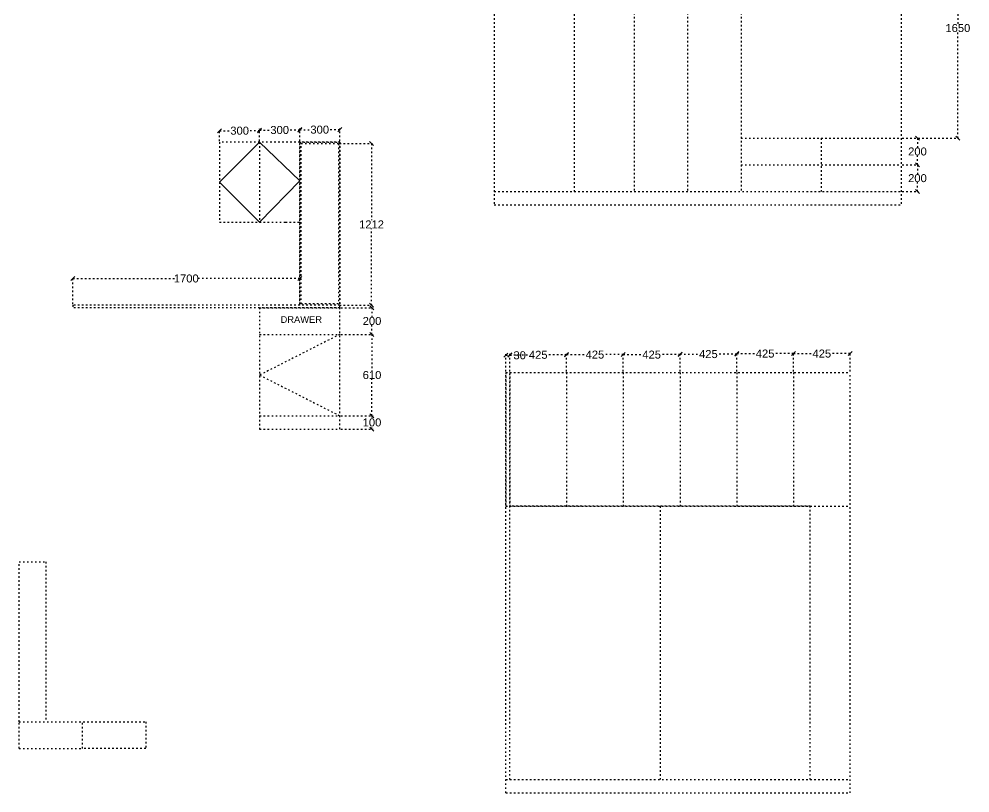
# Model space of a CAD drawing. Header units: millimetres. Extents: x 221542 to 643377, y 20779 to 241923.
# Drawn here: x 322194 to 329320, y 109886 to 115686 of the extents above; entities that cross this region are included whole.
import ezdxf

# ---------------------------------------------------------------- set-up
doc = ezdxf.new("R2010")
doc.units = ezdxf.units.MM
doc.header["$MEASUREMENT"] = 0
doc.linetypes.add('ACAD_ISO03W100', pattern=[30, 12, -18])
doc.layers.add('Walls', color=253, linetype='Continuous')
doc.styles.get("Standard").update_dxf_attribs({"font": 'arial.ttf'})
doc.dimstyles.get("Standard").update_dxf_attribs({"dimtxt": 60, "dimasz": 30, "dimexe": 7.75, "dimexo": 8.13, "dimgap": 0.63, "dimtad": 0, "dimtih": 1, "dimtoh": 1, "dimdec": 0, "dimzin": 0, "dimtxsty": 'Standard', "dimblk": 'OBLIQUE', "dimcen": 2.25, "dimclrd": 1, "dimclre": 1, "dimclrt": 1, "dimadec": 0, "dimazin": 0, "dimtfac": 1, "dimtdec": 0, "dimtofl": 0, "dimtmove": 0, "dimatfit": 3, "dimfxl": 1, "dimtolj": 1, "dimtzin": 0, "dimlwd": 30, "dimarcsym": 0})

# ---------------------------------------------------------------- blocks, each defined once
blk = doc.blocks.new('_Oblique')
at = {"color": 0, "linetype": 'ByBlock', "lineweight": -2}
blk.add_line((-0.5, -0.5), (0.5, 0.5), dxfattribs=at)
blk = doc.blocks.new('*D1095')
at = {"layer": 'Defpoints', "color": 0, "linetype": 'ACAD_ISO03W100', "transparency": 16777216}
for p in [(325872.1, 113166), (325842.1, 113036.2), (325872.1, 113036.2)]:
    blk.add_point(p, dxfattribs=at)
at = {"layer": 'Walls', "color": 1, "linetype": 'ACAD_ISO03W100', "lineweight": -2, "transparency": 16777216}
for p, q in [((325842.1, 113044.4), (325842.1, 113173.7)), ((325872.1, 113044.4), (325872.1, 113173.7))]:
    blk.add_line(p, q, dxfattribs=at)
at = {"layer": 'Walls', "color": 1, "linetype": 'ACAD_ISO03W100', "lineweight": 30, "transparency": 16777216}
for p, q in [((325842.1, 113166), (325872.1, 113166)), ((325872.1, 113166), (325902.1, 113166))]:
    blk.add_line(p, q, dxfattribs=at)
at = {"layer": 'Walls', "color": 1, "linetype": 'ACAD_ISO03W100', "lineweight": 30, "transparency": 16777216, "xscale": 30, "yscale": 30, "zscale": 30, "rotation": 180}
blk.add_blockref('_Oblique', (325842.1, 113166), dxfattribs=at)
at = {"layer": 'Walls', "color": 1, "linetype": 'ACAD_ISO03W100', "lineweight": 30, "transparency": 16777216, "xscale": 30, "yscale": 30, "zscale": 30}
blk.add_blockref('_Oblique', (325872.1, 113166), dxfattribs=at)
at = {"layer": 'Walls', "color": 1, "linetype": 'ACAD_ISO03W100', "transparency": 16777216, "insert": (325945.6, 113166), "char_height": 60, "attachment_point": 5}
blk.add_mtext('\\A1;30', dxfattribs=at)
blk = doc.blocks.new('*D1096')
at = {"layer": 'Defpoints', "color": 0, "linetype": 'ACAD_ISO03W100', "transparency": 16777216}
for p in [(326297.1, 113169.7), (325872.1, 113036.2), (326297.1, 113036.2)]:
    blk.add_point(p, dxfattribs=at)
at = {"layer": 'Walls', "color": 1, "linetype": 'ACAD_ISO03W100', "lineweight": -2, "transparency": 16777216}
for p, q in [((325872.1, 113044.4), (325872.1, 113177.5)), ((326297.1, 113044.4), (326297.1, 113177.5))]:
    blk.add_line(p, q, dxfattribs=at)
at = {"layer": 'Walls', "color": 1, "linetype": 'ACAD_ISO03W100', "lineweight": 30, "transparency": 16777216}
for p, q in [((325872.1, 113169.7), (326016.2, 113169.7)), ((326297.1, 113169.7), (326152.9, 113169.7))]:
    blk.add_line(p, q, dxfattribs=at)
at = {"layer": 'Walls', "color": 1, "linetype": 'ACAD_ISO03W100', "lineweight": 30, "transparency": 16777216, "xscale": 30, "yscale": 30, "zscale": 30, "rotation": 180}
blk.add_blockref('_Oblique', (325872.1, 113169.7), dxfattribs=at)
at = {"layer": 'Walls', "color": 1, "linetype": 'ACAD_ISO03W100', "lineweight": 30, "transparency": 16777216, "xscale": 30, "yscale": 30, "zscale": 30}
blk.add_blockref('_Oblique', (326297.1, 113169.7), dxfattribs=at)
at = {"layer": 'Walls', "color": 1, "linetype": 'ACAD_ISO03W100', "transparency": 16777216, "insert": (326084.6, 113169.7), "char_height": 60, "attachment_point": 5}
blk.add_mtext('\\A1;425', dxfattribs=at)
blk = doc.blocks.new('*D1097')
at = {"layer": 'Defpoints', "color": 0, "linetype": 'ACAD_ISO03W100', "transparency": 16777216}
for p in [(326722.1, 113171.3), (326297.1, 113036.2), (326722.1, 113036.2)]:
    blk.add_point(p, dxfattribs=at)
at = {"layer": 'Walls', "color": 1, "linetype": 'ACAD_ISO03W100', "lineweight": -2, "transparency": 16777216}
for p, q in [((326297.1, 113044.4), (326297.1, 113179.1)), ((326722.1, 113044.4), (326722.1, 113179.1))]:
    blk.add_line(p, q, dxfattribs=at)
at = {"layer": 'Walls', "color": 1, "linetype": 'ACAD_ISO03W100', "lineweight": 30, "transparency": 16777216}
for p, q in [((326297.1, 113171.3), (326441.2, 113171.3)), ((326722.1, 113171.3), (326577.9, 113171.3))]:
    blk.add_line(p, q, dxfattribs=at)
at = {"layer": 'Walls', "color": 1, "linetype": 'ACAD_ISO03W100', "lineweight": 30, "transparency": 16777216, "xscale": 30, "yscale": 30, "zscale": 30, "rotation": 180}
blk.add_blockref('_Oblique', (326297.1, 113171.3), dxfattribs=at)
at = {"layer": 'Walls', "color": 1, "linetype": 'ACAD_ISO03W100', "lineweight": 30, "transparency": 16777216, "xscale": 30, "yscale": 30, "zscale": 30}
blk.add_blockref('_Oblique', (326722.1, 113171.3), dxfattribs=at)
at = {"layer": 'Walls', "color": 1, "linetype": 'ACAD_ISO03W100', "transparency": 16777216, "insert": (326509.6, 113171.3), "char_height": 60, "attachment_point": 5}
blk.add_mtext('\\A1;425', dxfattribs=at)
blk = doc.blocks.new('*D1098')
at = {"layer": 'Defpoints', "color": 0, "linetype": 'ACAD_ISO03W100', "transparency": 16777216}
for p in [(327147.1, 113171.3), (326722.1, 113036.2), (327147.1, 113036.2)]:
    blk.add_point(p, dxfattribs=at)
at = {"layer": 'Walls', "color": 1, "linetype": 'ACAD_ISO03W100', "lineweight": -2, "transparency": 16777216}
for p, q in [((326722.1, 113044.4), (326722.1, 113179.1)), ((327147.1, 113044.4), (327147.1, 113179.1))]:
    blk.add_line(p, q, dxfattribs=at)
at = {"layer": 'Walls', "color": 1, "linetype": 'ACAD_ISO03W100', "lineweight": 30, "transparency": 16777216}
for p, q in [((326722.1, 113171.3), (326866.2, 113171.3)), ((327147.1, 113171.3), (327002.9, 113171.3))]:
    blk.add_line(p, q, dxfattribs=at)
at = {"layer": 'Walls', "color": 1, "linetype": 'ACAD_ISO03W100', "lineweight": 30, "transparency": 16777216, "xscale": 30, "yscale": 30, "zscale": 30, "rotation": 180}
blk.add_blockref('_Oblique', (326722.1, 113171.3), dxfattribs=at)
at = {"layer": 'Walls', "color": 1, "linetype": 'ACAD_ISO03W100', "lineweight": 30, "transparency": 16777216, "xscale": 30, "yscale": 30, "zscale": 30}
blk.add_blockref('_Oblique', (327147.1, 113171.3), dxfattribs=at)
at = {"layer": 'Walls', "color": 1, "linetype": 'ACAD_ISO03W100', "transparency": 16777216, "insert": (326934.6, 113171.3), "char_height": 60, "attachment_point": 5}
blk.add_mtext('\\A1;425', dxfattribs=at)
blk = doc.blocks.new('*D1099')
at = {"layer": 'Defpoints', "color": 0, "linetype": 'ACAD_ISO03W100', "transparency": 16777216}
for p in [(327572.1, 113175.1), (327147.1, 113036.2), (327572.1, 113036.2)]:
    blk.add_point(p, dxfattribs=at)
at = {"layer": 'Walls', "color": 1, "linetype": 'ACAD_ISO03W100', "lineweight": -2, "transparency": 16777216}
for p, q in [((327147.1, 113044.4), (327147.1, 113182.8)), ((327572.1, 113044.4), (327572.1, 113182.8))]:
    blk.add_line(p, q, dxfattribs=at)
at = {"layer": 'Walls', "color": 1, "linetype": 'ACAD_ISO03W100', "lineweight": 30, "transparency": 16777216}
for p, q in [((327147.1, 113175.1), (327291.2, 113175.1)), ((327572.1, 113175.1), (327427.9, 113175.1))]:
    blk.add_line(p, q, dxfattribs=at)
at = {"layer": 'Walls', "color": 1, "linetype": 'ACAD_ISO03W100', "lineweight": 30, "transparency": 16777216, "xscale": 30, "yscale": 30, "zscale": 30, "rotation": 180}
blk.add_blockref('_Oblique', (327147.1, 113175.1), dxfattribs=at)
at = {"layer": 'Walls', "color": 1, "linetype": 'ACAD_ISO03W100', "lineweight": 30, "transparency": 16777216, "xscale": 30, "yscale": 30, "zscale": 30}
blk.add_blockref('_Oblique', (327572.1, 113175.1), dxfattribs=at)
at = {"layer": 'Walls', "color": 1, "linetype": 'ACAD_ISO03W100', "transparency": 16777216, "insert": (327359.6, 113175.1), "char_height": 60, "attachment_point": 5}
blk.add_mtext('\\A1;425', dxfattribs=at)
blk = doc.blocks.new('*D1100')
at = {"layer": 'Defpoints', "color": 0, "linetype": 'ACAD_ISO03W100', "transparency": 16777216}
for p in [(327997.1, 113178.8), (327572.1, 113036.2), (327997.1, 113036.2)]:
    blk.add_point(p, dxfattribs=at)
at = {"layer": 'Walls', "color": 1, "linetype": 'ACAD_ISO03W100', "lineweight": -2, "transparency": 16777216}
for p, q in [((327572.1, 113044.4), (327572.1, 113186.6)), ((327997.1, 113044.4), (327997.1, 113186.6))]:
    blk.add_line(p, q, dxfattribs=at)
at = {"layer": 'Walls', "color": 1, "linetype": 'ACAD_ISO03W100', "lineweight": 30, "transparency": 16777216}
for p, q in [((327572.1, 113178.8), (327716.2, 113178.8)), ((327997.1, 113178.8), (327852.9, 113178.8))]:
    blk.add_line(p, q, dxfattribs=at)
at = {"layer": 'Walls', "color": 1, "linetype": 'ACAD_ISO03W100', "lineweight": 30, "transparency": 16777216, "xscale": 30, "yscale": 30, "zscale": 30, "rotation": 180}
blk.add_blockref('_Oblique', (327572.1, 113178.8), dxfattribs=at)
at = {"layer": 'Walls', "color": 1, "linetype": 'ACAD_ISO03W100', "lineweight": 30, "transparency": 16777216, "xscale": 30, "yscale": 30, "zscale": 30}
blk.add_blockref('_Oblique', (327997.1, 113178.8), dxfattribs=at)
at = {"layer": 'Walls', "color": 1, "linetype": 'ACAD_ISO03W100', "transparency": 16777216, "insert": (327784.6, 113178.8), "char_height": 60, "attachment_point": 5}
blk.add_mtext('\\A1;425', dxfattribs=at)
blk = doc.blocks.new('*D1101')
at = {"layer": 'Defpoints', "color": 0, "linetype": 'ACAD_ISO03W100', "transparency": 16777216}
for p in [(328422.1, 113178.8), (327997.1, 113036.2), (328422.1, 113036.2)]:
    blk.add_point(p, dxfattribs=at)
at = {"layer": 'Walls', "color": 1, "linetype": 'ACAD_ISO03W100', "lineweight": -2, "transparency": 16777216}
for p, q in [((327997.1, 113044.4), (327997.1, 113186.6)), ((328422.1, 113044.4), (328422.1, 113186.6))]:
    blk.add_line(p, q, dxfattribs=at)
at = {"layer": 'Walls', "color": 1, "linetype": 'ACAD_ISO03W100', "lineweight": 30, "transparency": 16777216}
for p, q in [((327997.1, 113178.8), (328141.2, 113178.8)), ((328422.1, 113178.8), (328277.9, 113178.8))]:
    blk.add_line(p, q, dxfattribs=at)
at = {"layer": 'Walls', "color": 1, "linetype": 'ACAD_ISO03W100', "lineweight": 30, "transparency": 16777216, "xscale": 30, "yscale": 30, "zscale": 30, "rotation": 180}
blk.add_blockref('_Oblique', (327997.1, 113178.8), dxfattribs=at)
at = {"layer": 'Walls', "color": 1, "linetype": 'ACAD_ISO03W100', "lineweight": 30, "transparency": 16777216, "xscale": 30, "yscale": 30, "zscale": 30}
blk.add_blockref('_Oblique', (328422.1, 113178.8), dxfattribs=at)
at = {"layer": 'Walls', "color": 1, "linetype": 'ACAD_ISO03W100', "transparency": 16777216, "insert": (328209.6, 113178.8), "char_height": 60, "attachment_point": 5}
blk.add_mtext('\\A1;425', dxfattribs=at)
blk = doc.blocks.new('*D1112')
at = {"layer": 'Defpoints', "color": 0, "linetype": 'ACAD_ISO03W100', "transparency": 16777216}
for p in [(328804.1, 114593.3), (328804.1, 114393.3), (328926.3, 114393.3)]:
    blk.add_point(p, dxfattribs=at)
at = {"layer": 'Walls', "color": 1, "linetype": 'ACAD_ISO03W100', "lineweight": -2, "transparency": 16777216}
for p, q in [((328812.3, 114593.3), (328934, 114593.3)), ((328812.3, 114393.3), (328934, 114393.3))]:
    blk.add_line(p, q, dxfattribs=at)
at = {"layer": 'Walls', "color": 1, "linetype": 'ACAD_ISO03W100', "lineweight": 30, "transparency": 16777216}
for p, q in [((328926.3, 114593.3), (328926.3, 114524.6)), ((328926.3, 114393.3), (328926.3, 114462))]:
    blk.add_line(p, q, dxfattribs=at)
at = {"layer": 'Walls', "color": 1, "linetype": 'ACAD_ISO03W100', "lineweight": 30, "transparency": 16777216, "xscale": 30, "yscale": 30, "zscale": 30}
for p, rotation in [((328926.3, 114593.3), 90), ((328926.3, 114393.3), 270)]:
    blk.add_blockref('_Oblique', p, dxfattribs=dict(at, rotation=rotation))
at = {"layer": 'Walls', "color": 1, "linetype": 'ACAD_ISO03W100', "transparency": 16777216, "insert": (328926.3, 114493.3), "char_height": 60, "attachment_point": 5}
blk.add_mtext('\\A1;200', dxfattribs=at)
blk = doc.blocks.new('*D1113')
at = {"layer": 'Defpoints', "color": 0, "linetype": 'ACAD_ISO03W100', "transparency": 16777216}
for p in [(328804.1, 114793.3), (328804.1, 114593.3), (328926.3, 114593.3)]:
    blk.add_point(p, dxfattribs=at)
at = {"layer": 'Walls', "color": 1, "linetype": 'ACAD_ISO03W100', "lineweight": -2, "transparency": 16777216}
for p, q in [((328812.3, 114793.3), (328934, 114793.3)), ((328812.3, 114593.3), (328934, 114593.3))]:
    blk.add_line(p, q, dxfattribs=at)
at = {"layer": 'Walls', "color": 1, "linetype": 'ACAD_ISO03W100', "lineweight": 30, "transparency": 16777216}
for p, q in [((328926.3, 114793.3), (328926.3, 114724.6)), ((328926.3, 114593.3), (328926.3, 114662))]:
    blk.add_line(p, q, dxfattribs=at)
at = {"layer": 'Walls', "color": 1, "linetype": 'ACAD_ISO03W100', "lineweight": 30, "transparency": 16777216, "xscale": 30, "yscale": 30, "zscale": 30}
for p, rotation in [((328926.3, 114793.3), 90), ((328926.3, 114593.3), 270)]:
    blk.add_blockref('_Oblique', p, dxfattribs=dict(at, rotation=rotation))
at = {"layer": 'Walls', "color": 1, "linetype": 'ACAD_ISO03W100', "transparency": 16777216, "insert": (328926.3, 114693.3), "char_height": 60, "attachment_point": 5}
blk.add_mtext('\\A1;200', dxfattribs=at)
blk = doc.blocks.new('*D1115')
at = {"layer": 'Defpoints', "color": 0, "linetype": 'ACAD_ISO03W100', "transparency": 16777216}
for p in [(328804.1, 116443.3), (328804.1, 114793.3), (329229, 114793.3)]:
    blk.add_point(p, dxfattribs=at)
at = {"layer": 'Walls', "color": 1, "linetype": 'ACAD_ISO03W100', "lineweight": -2, "transparency": 16777216}
for p, q in [((328812.3, 116443.3), (329236.7, 116443.3)), ((328812.3, 114793.3), (329236.7, 114793.3))]:
    blk.add_line(p, q, dxfattribs=at)
at = {"layer": 'Walls', "color": 1, "linetype": 'ACAD_ISO03W100', "lineweight": 30, "transparency": 16777216}
for p, q in [((329229, 116443.3), (329229, 115649.6)), ((329229, 114793.3), (329229, 115587))]:
    blk.add_line(p, q, dxfattribs=at)
at = {"layer": 'Walls', "color": 1, "linetype": 'ACAD_ISO03W100', "lineweight": 30, "transparency": 16777216, "xscale": 30, "yscale": 30, "zscale": 30}
for p, rotation in [((329229, 116443.3), 90), ((329229, 114793.3), 270)]:
    blk.add_blockref('_Oblique', p, dxfattribs=dict(at, rotation=rotation))
at = {"layer": 'Walls', "color": 1, "linetype": 'ACAD_ISO03W100', "transparency": 16777216, "insert": (329229, 115618.3), "char_height": 60, "attachment_point": 5}
blk.add_mtext('\\A1;1650', dxfattribs=at)
blk = doc.blocks.new('*D1117')
at = {"layer": 'Defpoints', "color": 0, "linetype": 'ACAD_ISO03W100', "transparency": 16777216}
for p in [(323997.2, 114849.3), (323697.2, 114763), (323997.2, 114763)]:
    blk.add_point(p, dxfattribs=at)
at = {"layer": 'Walls', "color": 1, "linetype": 'ACAD_ISO03W100', "lineweight": -2, "transparency": 16777216}
for p, q in [((323697.2, 114771.1), (323697.2, 114857.1)), ((323997.2, 114771.1), (323997.2, 114857.1))]:
    blk.add_line(p, q, dxfattribs=at)
at = {"layer": 'Walls', "color": 1, "linetype": 'ACAD_ISO03W100', "lineweight": 30, "transparency": 16777216}
for p, q in [((323697.2, 114849.3), (323780.4, 114849.3)), ((323997.2, 114849.3), (323914, 114849.3))]:
    blk.add_line(p, q, dxfattribs=at)
at = {"layer": 'Walls', "color": 1, "linetype": 'ACAD_ISO03W100', "lineweight": 30, "transparency": 16777216, "xscale": 30, "yscale": 30, "zscale": 30, "rotation": 180}
blk.add_blockref('_Oblique', (323697.2, 114849.3), dxfattribs=at)
at = {"layer": 'Walls', "color": 1, "linetype": 'ACAD_ISO03W100', "lineweight": 30, "transparency": 16777216, "xscale": 30, "yscale": 30, "zscale": 30}
blk.add_blockref('_Oblique', (323997.2, 114849.3), dxfattribs=at)
at = {"layer": 'Walls', "color": 1, "linetype": 'ACAD_ISO03W100', "transparency": 16777216, "insert": (323847.2, 114849.3), "char_height": 60, "attachment_point": 5}
blk.add_mtext('\\A1;300', dxfattribs=at)
blk = doc.blocks.new('*D1118')
at = {"layer": 'Defpoints', "color": 0, "linetype": 'ACAD_ISO03W100', "transparency": 16777216}
for p in [(324297.2, 114854.5), (323997.2, 114763), (324297.2, 114763)]:
    blk.add_point(p, dxfattribs=at)
at = {"layer": 'Walls', "color": 1, "linetype": 'ACAD_ISO03W100', "lineweight": -2, "transparency": 16777216}
for p, q in [((323997.2, 114771.1), (323997.2, 114862.3)), ((324297.2, 114771.1), (324297.2, 114862.3))]:
    blk.add_line(p, q, dxfattribs=at)
at = {"layer": 'Walls', "color": 1, "linetype": 'ACAD_ISO03W100', "lineweight": 30, "transparency": 16777216}
for p, q in [((323997.2, 114854.5), (324080.4, 114854.5)), ((324297.2, 114854.5), (324214, 114854.5))]:
    blk.add_line(p, q, dxfattribs=at)
at = {"layer": 'Walls', "color": 1, "linetype": 'ACAD_ISO03W100', "lineweight": 30, "transparency": 16777216, "xscale": 30, "yscale": 30, "zscale": 30, "rotation": 180}
blk.add_blockref('_Oblique', (323997.2, 114854.5), dxfattribs=at)
at = {"layer": 'Walls', "color": 1, "linetype": 'ACAD_ISO03W100', "lineweight": 30, "transparency": 16777216, "xscale": 30, "yscale": 30, "zscale": 30}
blk.add_blockref('_Oblique', (324297.2, 114854.5), dxfattribs=at)
at = {"layer": 'Walls', "color": 1, "linetype": 'ACAD_ISO03W100', "transparency": 16777216, "insert": (324147.2, 114854.5), "char_height": 60, "attachment_point": 5}
blk.add_mtext('\\A1;300', dxfattribs=at)
blk = doc.blocks.new('*D1119')
at = {"layer": 'Defpoints', "color": 0, "linetype": 'ACAD_ISO03W100', "transparency": 16777216}
for p in [(324597.2, 114857.1), (324297.2, 114763), (324597.2, 114763)]:
    blk.add_point(p, dxfattribs=at)
at = {"layer": 'Walls', "color": 1, "linetype": 'ACAD_ISO03W100', "lineweight": -2, "transparency": 16777216}
for p, q in [((324297.2, 114771.1), (324297.2, 114864.8)), ((324597.2, 114771.1), (324597.2, 114864.8))]:
    blk.add_line(p, q, dxfattribs=at)
at = {"layer": 'Walls', "color": 1, "linetype": 'ACAD_ISO03W100', "lineweight": 30, "transparency": 16777216}
for p, q in [((324297.2, 114857.1), (324380.4, 114857.1)), ((324597.2, 114857.1), (324514, 114857.1))]:
    blk.add_line(p, q, dxfattribs=at)
at = {"layer": 'Walls', "color": 1, "linetype": 'ACAD_ISO03W100', "lineweight": 30, "transparency": 16777216, "xscale": 30, "yscale": 30, "zscale": 30, "rotation": 180}
blk.add_blockref('_Oblique', (324297.2, 114857.1), dxfattribs=at)
at = {"layer": 'Walls', "color": 1, "linetype": 'ACAD_ISO03W100', "lineweight": 30, "transparency": 16777216, "xscale": 30, "yscale": 30, "zscale": 30}
blk.add_blockref('_Oblique', (324597.2, 114857.1), dxfattribs=at)
at = {"layer": 'Walls', "color": 1, "linetype": 'ACAD_ISO03W100', "transparency": 16777216, "insert": (324447.2, 114857.1), "char_height": 60, "attachment_point": 5}
blk.add_mtext('\\A1;300', dxfattribs=at)
blk = doc.blocks.new('*D1120')
at = {"layer": 'Defpoints', "color": 0, "linetype": 'ACAD_ISO03W100', "transparency": 16777216}
for p in [(324297.2, 113741.7), (322597.2, 113541), (324297.2, 113541)]:
    blk.add_point(p, dxfattribs=at)
at = {"layer": 'Walls', "color": 1, "linetype": 'ACAD_ISO03W100', "lineweight": -2, "transparency": 16777216}
for p, q in [((322597.2, 113549.1), (322597.2, 113749.5)), ((324297.2, 113549.1), (324297.2, 113749.5))]:
    blk.add_line(p, q, dxfattribs=at)
at = {"layer": 'Walls', "color": 1, "linetype": 'ACAD_ISO03W100', "lineweight": 30, "transparency": 16777216}
for p, q in [((322597.2, 113741.7), (323359.9, 113741.7)), ((324297.2, 113741.7), (323534.5, 113741.7))]:
    blk.add_line(p, q, dxfattribs=at)
at = {"layer": 'Walls', "color": 1, "linetype": 'ACAD_ISO03W100', "lineweight": 30, "transparency": 16777216, "xscale": 30, "yscale": 30, "zscale": 30, "rotation": 180}
blk.add_blockref('_Oblique', (322597.2, 113741.7), dxfattribs=at)
at = {"layer": 'Walls', "color": 1, "linetype": 'ACAD_ISO03W100', "lineweight": 30, "transparency": 16777216, "xscale": 30, "yscale": 30, "zscale": 30}
blk.add_blockref('_Oblique', (324297.2, 113741.7), dxfattribs=at)
at = {"layer": 'Walls', "color": 1, "linetype": 'ACAD_ISO03W100', "transparency": 16777216, "insert": (323447.2, 113741.7), "char_height": 60, "attachment_point": 5}
blk.add_mtext('\\A1;1700', dxfattribs=at)
blk = doc.blocks.new('*D1121')
at = {"layer": 'Defpoints', "color": 0, "linetype": 'ACAD_ISO03W100', "transparency": 16777216}
for p in [(324587.2, 114753), (324587.2, 113541), (324835.3, 113541)]:
    blk.add_point(p, dxfattribs=at)
at = {"layer": 'Walls', "color": 1, "linetype": 'ACAD_ISO03W100', "lineweight": -2, "transparency": 16777216}
for p, q in [((324595.4, 114753), (324843, 114753)), ((324595.4, 113541), (324843, 113541))]:
    blk.add_line(p, q, dxfattribs=at)
at = {"layer": 'Walls', "color": 1, "linetype": 'ACAD_ISO03W100', "lineweight": 30, "transparency": 16777216}
for p, q in [((324835.3, 114753), (324835.3, 114177.7)), ((324835.3, 113541), (324835.3, 114116.2))]:
    blk.add_line(p, q, dxfattribs=at)
at = {"layer": 'Walls', "color": 1, "linetype": 'ACAD_ISO03W100', "lineweight": 30, "transparency": 16777216, "xscale": 30, "yscale": 30, "zscale": 30}
for p, rotation in [((324835.3, 114753), 90), ((324835.3, 113541), 270)]:
    blk.add_blockref('_Oblique', p, dxfattribs=dict(at, rotation=rotation))
at = {"layer": 'Walls', "color": 1, "linetype": 'ACAD_ISO03W100', "transparency": 16777216, "insert": (324835.3, 114147), "char_height": 60, "attachment_point": 5}
blk.add_mtext('\\A1;1212', dxfattribs=at)
blk = doc.blocks.new('*D1122')
at = {"layer": 'Defpoints', "color": 0, "linetype": 'ACAD_ISO03W100', "transparency": 16777216}
for p in [(324597.2, 113523), (324597.2, 113323), (324839, 113323)]:
    blk.add_point(p, dxfattribs=at)
at = {"layer": 'Walls', "color": 1, "linetype": 'ACAD_ISO03W100', "lineweight": -2, "transparency": 16777216}
for p, q in [((324605.4, 113523), (324846.8, 113523)), ((324605.4, 113323), (324846.8, 113323))]:
    blk.add_line(p, q, dxfattribs=at)
at = {"layer": 'Walls', "color": 1, "linetype": 'ACAD_ISO03W100', "lineweight": 30, "transparency": 16777216}
for p, q in [((324839, 113523), (324839, 113454.2)), ((324839, 113323), (324839, 113391.7))]:
    blk.add_line(p, q, dxfattribs=at)
at = {"layer": 'Walls', "color": 1, "linetype": 'ACAD_ISO03W100', "lineweight": 30, "transparency": 16777216, "xscale": 30, "yscale": 30, "zscale": 30}
for p, rotation in [((324839, 113523), 90), ((324839, 113323), 270)]:
    blk.add_blockref('_Oblique', p, dxfattribs=dict(at, rotation=rotation))
at = {"layer": 'Walls', "color": 1, "linetype": 'ACAD_ISO03W100', "transparency": 16777216, "insert": (324839, 113423), "char_height": 60, "attachment_point": 5}
blk.add_mtext('\\A1;200', dxfattribs=at)
blk = doc.blocks.new('*D1123')
at = {"layer": 'Defpoints', "color": 0, "linetype": 'ACAD_ISO03W100', "transparency": 16777216}
for p in [(324597.2, 113323), (324597.2, 112713), (324839, 112713)]:
    blk.add_point(p, dxfattribs=at)
at = {"layer": 'Walls', "color": 1, "linetype": 'ACAD_ISO03W100', "lineweight": -2, "transparency": 16777216}
for p, q in [((324605.4, 113323), (324846.8, 113323)), ((324605.4, 112713), (324846.8, 112713))]:
    blk.add_line(p, q, dxfattribs=at)
at = {"layer": 'Walls', "color": 1, "linetype": 'ACAD_ISO03W100', "lineweight": 30, "transparency": 16777216}
for p, q in [((324839, 113323), (324839, 113049.2)), ((324839, 112713), (324839, 112986.7))]:
    blk.add_line(p, q, dxfattribs=at)
at = {"layer": 'Walls', "color": 1, "linetype": 'ACAD_ISO03W100', "lineweight": 30, "transparency": 16777216, "xscale": 30, "yscale": 30, "zscale": 30}
for p, rotation in [((324839, 113323), 90), ((324839, 112713), 270)]:
    blk.add_blockref('_Oblique', p, dxfattribs=dict(at, rotation=rotation))
at = {"layer": 'Walls', "color": 1, "linetype": 'ACAD_ISO03W100', "transparency": 16777216, "insert": (324839, 113018), "char_height": 60, "attachment_point": 5}
blk.add_mtext('\\A1;610', dxfattribs=at)
blk = doc.blocks.new('*D1124')
at = {"layer": 'Defpoints', "color": 0, "linetype": 'ACAD_ISO03W100', "transparency": 16777216}
for p in [(324597.2, 112713), (324597.2, 112613), (324839, 112613)]:
    blk.add_point(p, dxfattribs=at)
at = {"layer": 'Walls', "color": 1, "linetype": 'ACAD_ISO03W100', "lineweight": -2, "transparency": 16777216}
for p, q in [((324605.4, 112713), (324846.8, 112713)), ((324605.4, 112613), (324846.8, 112613))]:
    blk.add_line(p, q, dxfattribs=at)
at = {"layer": 'Walls', "color": 1, "linetype": 'ACAD_ISO03W100', "lineweight": 30, "transparency": 16777216}
for p, q in [((324839, 112713), (324839, 112694.2)), ((324839, 112613), (324839, 112631.7))]:
    blk.add_line(p, q, dxfattribs=at)
at = {"layer": 'Walls', "color": 1, "linetype": 'ACAD_ISO03W100', "lineweight": 30, "transparency": 16777216, "xscale": 30, "yscale": 30, "zscale": 30}
for p, rotation in [((324839, 112713), 90), ((324839, 112613), 270)]:
    blk.add_blockref('_Oblique', p, dxfattribs=dict(at, rotation=rotation))
at = {"layer": 'Walls', "color": 1, "linetype": 'ACAD_ISO03W100', "transparency": 16777216, "insert": (324839, 112663), "char_height": 60, "attachment_point": 5}
blk.add_mtext('\\A1;100', dxfattribs=at)

msp = doc.modelspace()

# ---------------------------------------------------------------- linework, layer by layer
at = {"layer": 'Walls', "color": 18, "linetype": 'ACAD_ISO03W100', "true_color": 0x000000}
for p, q in [((326804.1, 117443.3), (326804.1, 114393.3)), ((327204.1, 117443.3), (327204.1, 114393.3)), ((327604.1, 117443.3), (327604.1, 114393.3)), ((325754.1, 116443.3), (325754.1, 114293.3)), ((326354.1, 116443.3), (326354.1, 114393.3)), ((328804.1, 116443.3), (328804.1, 114293.3)), ((324297.2, 114763), (323697.2, 114763)), ((323697.2, 114763), (323697.2, 114163)), ((323997.2, 114763), (323997.2, 114163)), ((324597.2, 114763), (324297.2, 114763)), ((324297.2, 114763), (324297.2, 113541)), ((324597.2, 113523), (324597.2, 114763)), ((327604.1, 114793.3), (328804.1, 114793.3)), ((328204.1, 114793.3), (328204.1, 114393.3)), ((327604.1, 114593.3), (328804.1, 114593.3)), ((325754.1, 114393.3), (328804.1, 114393.3)), ((325754.1, 114293.3), (328804.1, 114293.3)), ((323697.2, 114163), (324191.7, 114163)), ((324191.7, 114163), (324297.2, 114163)), ((324597.2, 113541), (322597.2, 113541)), ((322597.2, 113541), (322597.2, 113523)), ((324597.2, 113523), (322597.2, 113523)), ((324597.2, 113523), (323997.2, 113523)), ((323997.2, 113523), (323997.2, 112613)), ((323997.2, 113523), (324597.2, 113523)), ((324297.2, 113523), (324597.2, 113523)), ((324597.2, 112613), (324597.2, 113523)), ((323997.2, 113323), (324597.2, 113323)), ((325842.1, 109886.2), (325842.1, 113036.2)), ((325842.1, 113036.2), (328422.1, 113036.2)), ((325842.1, 113036.2), (325842.1, 112036.2)), ((325872.1, 109986.2), (325872.1, 113036.2)), ((325872.1, 113036.2), (325872.1, 112036.2)), ((326297.1, 113036.2), (326297.1, 112036.2)), ((326722.1, 113036.2), (326722.1, 112036.2)), ((327147.1, 113036.2), (327147.1, 112036.2)), ((327572.1, 113036.2), (327572.1, 112036.2)), ((327997.1, 113036.2), (327997.1, 112036.2)), ((328422.1, 109886.2), (328422.1, 113036.2)), ((323997.2, 112713), (324597.2, 112713)), ((323997.2, 112613), (324597.2, 112613)), ((325842.1, 112036.2), (328422.1, 112036.2)), ((328122.1, 112036.2), (325872.1, 112036.2)), ((326997.1, 112036.2), (326997.1, 109986.2)), ((328122.1, 109986.2), (328122.1, 112036.2)), ((322194, 110419.1), (322194, 111619.1)), ((322194, 111619.1), (322394, 111619.1)), ((322394, 111619.1), (322394, 110419.1)), ((322194, 110419.1), (323144, 110419.1)), ((322194, 110219.1), (322194, 110419.1)), ((322669, 110219.1), (322669, 110419.1)), ((323144, 110419.1), (323144, 110219.1)), ((322194, 110219.1), (322669, 110219.1)), ((323144, 110219.1), (322669, 110219.1)), ((322669, 110219.1), (322669, 110219.1)), ((325842.1, 109986.2), (328422.1, 109986.2)), ((325842.1, 109886.2), (328422.1, 109886.2))]:
    msp.add_line(p, q, dxfattribs=at)
at = {"layer": 'Walls'}
msp.add_lwpolyline([(323997.2, 114763), (323697.2, 114463), (323997.2, 114163), (324297.2, 114473), (323997.2, 114763)], dxfattribs=at)
at = {"layer": 'Walls', "color": 18, "linetype": 'ACAD_ISO03W100', "true_color": 0x000000}
for points in [[(324297.2, 114763), (324597.2, 114763), (324597.2, 113541), (324297.2, 113541)], [(324307.2, 114753), (324587.2, 114753), (324587.2, 113551), (324307.2, 113551)]]:
    msp.add_lwpolyline(points, close=True, dxfattribs=at)
at = {"layer": 'Walls', "linetype": 'ACAD_ISO03W100'}
msp.add_lwpolyline([(324597.2, 113323), (323997.2, 113018), (324597.2, 112713)], dxfattribs=at)

# ---------------------------------------------------------------- texts
at = {"color": 7, "insert": (324154, 113459.3), "char_height": 50, "attachment_point": 1}
msp.add_mtext_dynamic_manual_height_columns('DRAWER', width=300.775, gutter_width=1213, heights=[0], dxfattribs=at)

# ---------------------------------------------------------------- dimensions: what is measured, and where the dimension line sits
at = {"layer": 'Walls', "color": 18, "linetype": 'ACAD_ISO03W100', "true_color": 0x000000}
for base, p1, p2, picture, middle in [((329229, 114793.3), (328804.1, 116443.3), (328804.1, 114793.3), '*D1115', (329229, 115618.3)), ((328926.3, 114593.3), (328804.1, 114793.3), (328804.1, 114593.3), '*D1113', (328926.3, 114693.3)), ((328926.3, 114393.3), (328804.1, 114593.3), (328804.1, 114393.3), '*D1112', (328926.3, 114493.3))]:
    dim = msp.add_linear_dim(base=base, p1=p1, p2=p2, angle=90, dimstyle='Standard', dxfattribs=at)
    dim.commit()
    dim.dimension.update_dxf_attribs({"geometry": picture, "text_midpoint": middle})
at = {"layer": 'Walls', "linetype": 'ACAD_ISO03W100'}
for base, p1, p2, picture, middle in [((323997.2, 114849.3), (323697.2, 114763), (323997.2, 114763), '*D1117', (323847.2, 114849.3)), ((324297.2, 114854.5), (323997.2, 114763), (324297.2, 114763), '*D1118', (324147.2, 114854.5)), ((324597.2, 114857.1), (324297.2, 114763), (324597.2, 114763), '*D1119', (324447.2, 114857.1)), ((324297.2, 113741.7), (322597.2, 113541), (324297.2, 113541), '*D1120', (323447.2, 113741.7))]:
    dim = msp.add_linear_dim(base=base, p1=p1, p2=p2, dimstyle='Standard', dxfattribs=at)
    dim.commit()
    dim.dimension.update_dxf_attribs({"geometry": picture, "text_midpoint": middle})
for base, p1, p2, picture, middle in [((324835.3, 113541), (324587.2, 114753), (324587.2, 113541), '*D1121', (324835.3, 114147)), ((324839, 113323), (324597.2, 113523), (324597.2, 113323), '*D1122', (324839, 113423)), ((324839, 112713), (324597.2, 113323), (324597.2, 112713), '*D1123', (324839, 113018)), ((324839, 112613), (324597.2, 112713), (324597.2, 112613), '*D1124', (324839, 112663))]:
    dim = msp.add_linear_dim(base=base, p1=p1, p2=p2, angle=90, dimstyle='Standard', dxfattribs=at)
    dim.commit()
    dim.dimension.update_dxf_attribs({"geometry": picture, "text_midpoint": middle})
at = {"layer": 'Walls', "color": 18, "linetype": 'ACAD_ISO03W100', "true_color": 0x000000}
for base, p1, p2, picture, middle in [((325872.1, 113166), (325842.1, 113036.2), (325872.1, 113036.2), '*D1095', (325945.6, 113166)), ((326297.1, 113169.7), (325872.1, 113036.2), (326297.1, 113036.2), '*D1096', (326084.6, 113169.7)), ((326722.1, 113171.3), (326297.1, 113036.2), (326722.1, 113036.2), '*D1097', (326509.6, 113171.3)), ((327147.1, 113171.3), (326722.1, 113036.2), (327147.1, 113036.2), '*D1098', (326934.6, 113171.3)), ((327572.1, 113175.1), (327147.1, 113036.2), (327572.1, 113036.2), '*D1099', (327359.6, 113175.1)), ((327997.1, 113178.8), (327572.1, 113036.2), (327997.1, 113036.2), '*D1100', (327784.6, 113178.8)), ((328422.1, 113178.8), (327997.1, 113036.2), (328422.1, 113036.2), '*D1101', (328209.6, 113178.8))]:
    dim = msp.add_linear_dim(base=base, p1=p1, p2=p2, dimstyle='Standard', dxfattribs=at)
    dim.commit()
    dim.dimension.update_dxf_attribs({"geometry": picture, "text_midpoint": middle})

doc.saveas('drawing.dxf')
